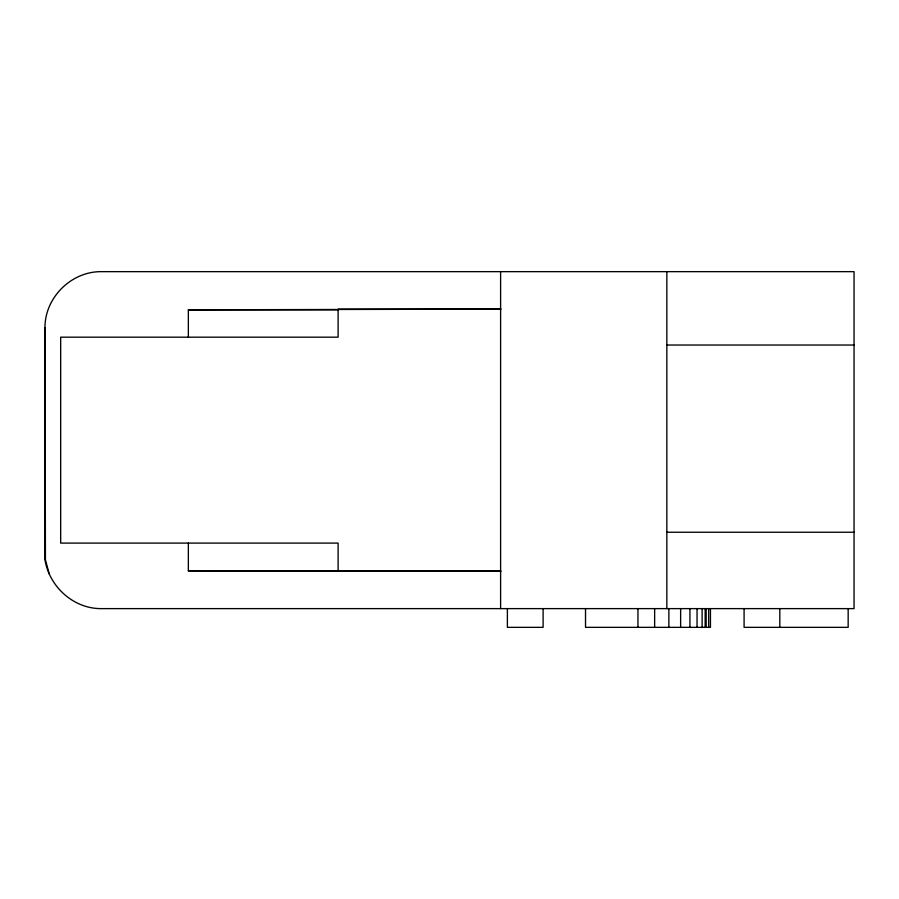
<?xml version="1.0" encoding="UTF-8"?>
<svg xmlns="http://www.w3.org/2000/svg" width="899" height="899" viewBox="0 0 899 899"><rect width="100%" height="100%" fill="white"/><g stroke="black" fill="none" stroke-linecap="round" stroke-linejoin="round"><path stroke-width="1.35" d="M44.95 327.82C44.759 297.76 71.055 271.464 101.115 271.655L854.05 271.655L854.05 608.623L101.115 608.623C73.493 608.747 49.378 586.732 44.95 559.796L44.95 327.82L45.433 559.796L49.22 573.955M188.352 337.181L188.352 309.84L500.608 309.099M500.957 309.099L338.114 309.099L338.114 337.181L60.671 337.181L60.671 543.097L338.114 543.097L338.114 571.18L500.957 571.18M188.352 309.84L338.114 309.84M666.844 345.036L854.05 345.036M666.844 532.242L854.05 532.242M188.352 543.097L188.352 570.809L338.114 570.809M188.352 570.809L500.608 571.18M848.162 608.623L848.162 627.345L744.091 627.345L744.091 608.623M779.815 608.623L779.815 627.345M710.446 608.623L710.446 627.345L585.519 627.345L585.519 608.623M708.659 608.623L708.659 627.345M706.176 608.623L706.176 627.345M705.164 608.623L705.164 627.345M702.119 608.623L702.119 627.345M697.04 608.623L697.04 627.345M689.926 608.623L689.926 627.345M680.633 608.623L680.633 627.345M668.867 608.623L668.867 627.345M666.844 271.655L666.844 608.623M654.641 608.623L654.641 627.345M637.953 608.623L637.953 627.345M543.108 608.623L543.108 627.345L507.384 627.345L507.384 608.623M500.608 271.655L500.608 608.623"/></g></svg>
